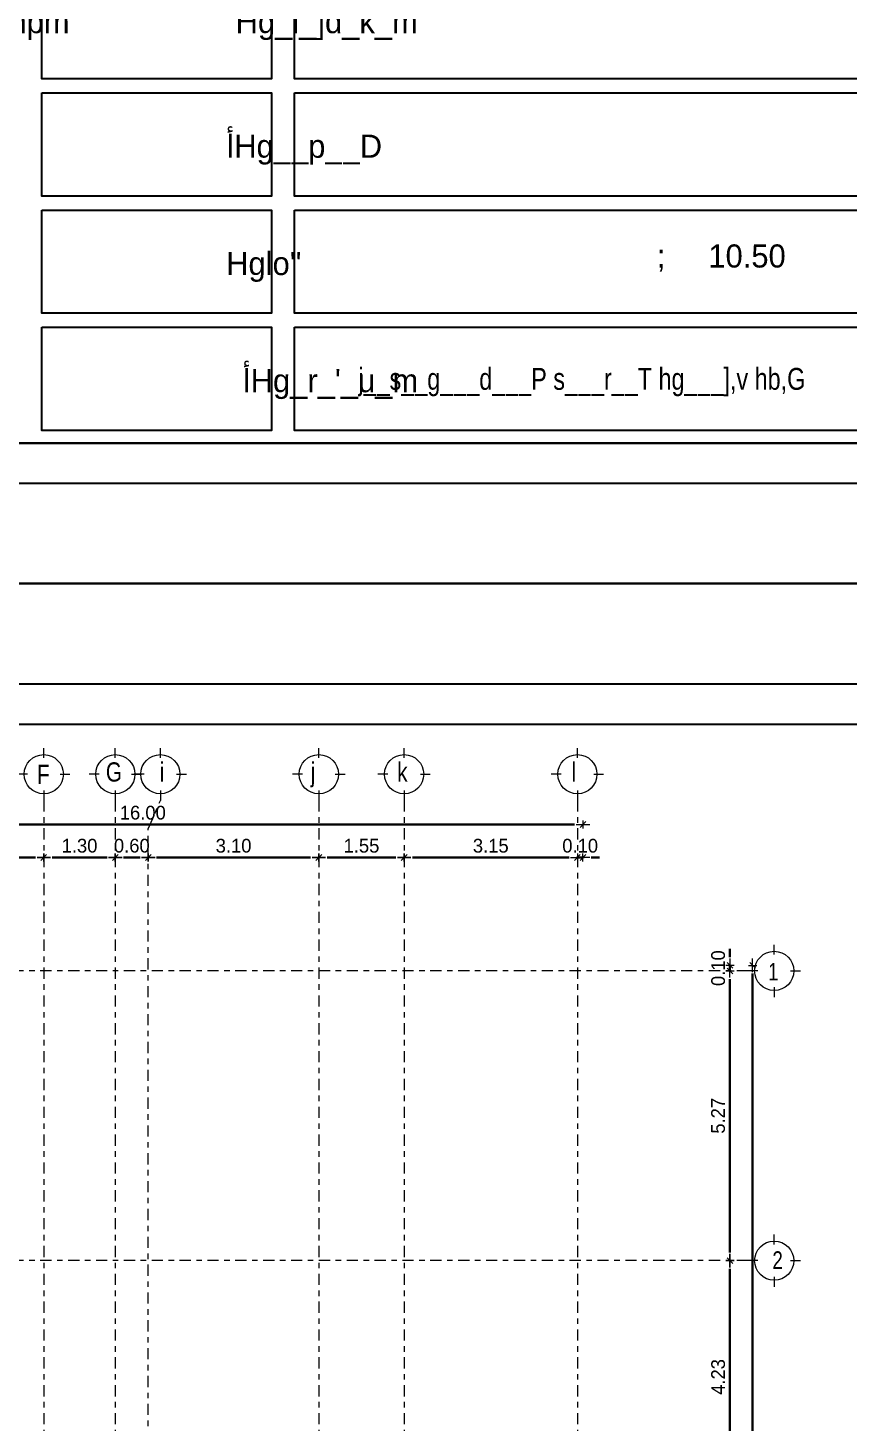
# Model space of a CAD drawing. Header units: inches. Extents: x -1583 to -1389, y -6910 to -6586.
# Drawn here: x -1443.11 to -1428.2, y -6871.47 to -6846.12 of the extents above; entities that cross this region are included whole.
import ezdxf
from ezdxf.enums import TextEntityAlignment as Align

# ---------------------------------------------------------------- set-up
doc = ezdxf.new("R2010")
doc.units = ezdxf.units.IN
doc.header["$MEASUREMENT"] = 0
doc.linetypes.add('CENTERX2', pattern=[101.6, 63.5, -12.7, 12.7, -12.7])
doc.linetypes.add('DASHDOTX2', pattern=[50.8, 25.4, -12.7, 0, -12.7])
for name, color, linetype in [('Axsis', 8, 'CENTERX2'), ('LAY', 1, 'Continuous'), ('xyz', 93, 'Continuous')]:
    doc.layers.add(name, color=color, linetype=linetype)
for name, color, linetype, lineweight in [('dime', 240, 'Continuous', 13), ('ejes', 134, 'Continuous', 15), ('F DIM IN', 147, 'Continuous', 5), ('stairs', 134, 'Continuous', 20), ('wall', 7, 'Continuous', 30)]:
    doc.layers.add(name, color=color, linetype=linetype, lineweight=lineweight)
doc.styles.add('A1', font='xarb.shx')
doc.styles.add('ARIAL', font='arialbd.ttf', dxfattribs={"width": 0.8, "height": 500})
doc.styles.add('SOSA', font='sosa.shx')
doc.styles.add('XARB', font='xarb.shx', dxfattribs={"height": 0.5})
doc.dimstyles.new('DIM-50', dxfattribs={"dimtxt": 0.25, "dimasz": 0.15, "dimexe": 0, "dimexo": 0, "dimgap": 0.05, "dimtad": 1, "dimzin": 0, "dimdsep": 46, "dimtxsty": 'SOSA', "dimblk1": 'DIM-TICK', "dimblk2": 'DIM-TICK', "dimsah": 1, "dimcen": 1, "dimse1": 1, "dimse2": 1, "dimclrd": 251, "dimclrt": 4, "dimadec": 0, "dimazin": 0, "dimtfac": 1.5, "dimtix": 1, "dimtmove": 0, "dimatfit": 0, "dimldrblk": 'DIM-TICK', "dimfxl": 1, "dimtolj": 1, "dimtzin": 0, "dimarcsym": 0})

# ---------------------------------------------------------------- blocks, each defined once
blk = doc.blocks.new('kalesh')
at = {"layer": 'Defpoints'}
blk.add_lwpolyline([(3940.958, 559.483), (3987.589, 559.483), (3987.589, 592.346), (3940.958, 592.346)], close=True, dxfattribs=at)
at = {"layer": 'xyz', "ltscale": 0.2}
for p, q in [((3943.179, 591.236), (3984.813, 591.236)), ((3943.253, 590.788), (3984.887, 590.788)), ((3984.813, 561.037), (3943.179, 561.037)), ((3984.813, 560.593), (3943.179, 560.593))]:
    blk.add_line(p, q, dxfattribs=at)
for points in [[(3958.197, 566.218), (3960.739, 566.218), (3960.739, 565.074), (3958.197, 565.074)], [(3960.994, 566.218), (3967.98, 566.218), (3967.98, 565.074), (3960.994, 565.074)], [(3958.197, 564.919), (3960.739, 564.919), (3960.739, 563.776), (3958.197, 563.776)], [(3960.994, 564.919), (3967.98, 564.919), (3967.98, 563.776), (3960.994, 563.776)], [(3958.197, 563.621), (3960.739, 563.621), (3960.739, 562.477), (3958.197, 562.477)], [(3960.994, 563.621), (3967.98, 563.621), (3967.98, 562.477), (3960.994, 562.477)], [(3958.197, 562.322), (3960.739, 562.322), (3960.739, 561.178), (3958.197, 561.178)], [(3960.994, 562.322), (3967.98, 562.322), (3967.98, 561.178), (3960.994, 561.178)]]:
    blk.add_lwpolyline(points, close=True, dxfattribs=at)
for points in [[(3983.966, 561.038), (3943.146, 561.038)], [(3943.179, 561.037), (3984.846, 561.038)]]:
    blk.add_lwpolyline(points, dxfattribs=at)
at = {"layer": 'wall', "style": 'A1'}
blk.add_text('أHgfhpm ', height=0.256, dxfattribs=at).set_placement((3957.215, 565.58, -0.351))
at = {"layer": 'wall', "color": 30, "true_color": 0xf8991e, "style": 'A1'}
for s, height, p in [('Hg_l_]d_k_m ', 0.25602, (3960.342, 565.58, -0.351)), ('أHg__p__D ', 0.256, (3960.237, 564.2, -0.351)), ("Hglo''", 0.256, (3960.237, 562.901, -0.351)), ("أHg_r_'_u_m ", 0.25602, (3960.419, 561.603, -0.351))]:
    blk.add_text(s, height=height, dxfattribs=at).set_placement(p)
at = {"layer": 'wall', "color": 0, "style": 'A1'}
blk.add_text(';     10.50', height=0.25602, dxfattribs=at).set_placement((3965.005, 562.984))
blk = doc.blocks.new('1215447849')
at = {"layer": 'F DIM IN', "color": 0}
for p, q in [((2873.41, -5903.636), (2873.41, -5903.456)), ((2873.114, -5903.932), (2872.934, -5903.932)), ((2873.706, -5903.932), (2873.886, -5903.932)), ((2873.41, -5904.228), (2873.41, -5904.408))]:
    blk.add_line(p, q, dxfattribs=at)
blk.add_circle((2873.41, -5903.932), 0.356, dxfattribs=at)
blk = doc.blocks.new('DIM-TICK')
for p, q in [((-0.82, 0), (0.82, 0)), ((-0.35, -0.35), (0.35, 0.35)), ((0, 0.5), (0, -0.5))]:
    blk.add_line(p, q)
blk = doc.blocks.new('*D16')
at = {"layer": 'Defpoints', "color": 0, "transparency": 16777216}
for p in [(-1791.42, -6597.133), (-1793.12, -6597.633), (-1791.42, -6597.665)]:
    blk.add_point(p, dxfattribs=at)
at = {"layer": 'dime', "color": 251, "lineweight": -2, "transparency": 16777216}
blk.add_line((-1792.97, -6597.133), (-1791.57, -6597.133), dxfattribs=at)
at = {"layer": 'dime', "color": 251, "lineweight": -2, "transparency": 16777216, "xscale": 0.15, "yscale": 0.15, "zscale": 0.15, "rotation": 180}
blk.add_blockref('DIM-TICK', (-1793.12, -6597.133), dxfattribs=at)
at = {"layer": 'dime', "color": 251, "lineweight": -2, "transparency": 16777216, "xscale": 0.15, "yscale": 0.15, "zscale": 0.15}
blk.add_blockref('DIM-TICK', (-1791.42, -6597.133), dxfattribs=at)
at = {"layer": 'dime', "color": 4, "transparency": 16777216, "insert": (-1792.27, -6596.919), "char_height": 0.25, "attachment_point": 5, "style": 'SOSA'}
blk.add_mtext('\\A1;1.70', dxfattribs=at)
blk = doc.blocks.new('*D17')
at = {"layer": 'Defpoints', "color": 0, "transparency": 16777216}
for p in [(-1790.12, -6597.133), (-1791.42, -6597.665), (-1790.12, -6597.656)]:
    blk.add_point(p, dxfattribs=at)
at = {"layer": 'dime', "color": 251, "lineweight": -2, "transparency": 16777216}
blk.add_line((-1791.27, -6597.133), (-1790.27, -6597.133), dxfattribs=at)
at = {"layer": 'dime', "color": 251, "lineweight": -2, "transparency": 16777216, "xscale": 0.15, "yscale": 0.15, "zscale": 0.15, "rotation": 180}
blk.add_blockref('DIM-TICK', (-1791.42, -6597.133), dxfattribs=at)
at = {"layer": 'dime', "color": 251, "lineweight": -2, "transparency": 16777216, "xscale": 0.15, "yscale": 0.15, "zscale": 0.15}
blk.add_blockref('DIM-TICK', (-1790.12, -6597.133), dxfattribs=at)
at = {"layer": 'dime', "color": 4, "transparency": 16777216, "insert": (-1790.77, -6596.92), "char_height": 0.25, "attachment_point": 5, "style": 'SOSA'}
blk.add_mtext('\\A1;1.30', dxfattribs=at)
blk = doc.blocks.new('*D18')
at = {"layer": 'Defpoints', "color": 0, "transparency": 16777216}
for p in [(-1789.52, -6597.133), (-1790.12, -6597.656), (-1789.52, -6597.656)]:
    blk.add_point(p, dxfattribs=at)
at = {"layer": 'dime', "color": 251, "lineweight": -2, "transparency": 16777216}
blk.add_line((-1789.97, -6597.133), (-1789.67, -6597.133), dxfattribs=at)
at = {"layer": 'dime', "color": 251, "lineweight": -2, "transparency": 16777216, "xscale": 0.15, "yscale": 0.15, "zscale": 0.15, "rotation": 180}
blk.add_blockref('DIM-TICK', (-1790.12, -6597.133), dxfattribs=at)
at = {"layer": 'dime', "color": 251, "lineweight": -2, "transparency": 16777216, "xscale": 0.15, "yscale": 0.15, "zscale": 0.15}
blk.add_blockref('DIM-TICK', (-1789.52, -6597.133), dxfattribs=at)
at = {"layer": 'dime', "color": 4, "transparency": 16777216, "insert": (-1789.82, -6596.919), "char_height": 0.25, "attachment_point": 5, "style": 'SOSA'}
blk.add_mtext('\\A1;0.60', dxfattribs=at)
blk = doc.blocks.new('*D19')
at = {"layer": 'Defpoints', "color": 0, "transparency": 16777216}
for p in [(-1786.42, -6597.133), (-1786.42, -6597.476), (-1789.52, -6597.656)]:
    blk.add_point(p, dxfattribs=at)
at = {"layer": 'dime', "color": 251, "lineweight": -2, "transparency": 16777216}
blk.add_line((-1789.37, -6597.133), (-1786.57, -6597.133), dxfattribs=at)
at = {"layer": 'dime', "color": 251, "lineweight": -2, "transparency": 16777216, "xscale": 0.15, "yscale": 0.15, "zscale": 0.15, "rotation": 180}
blk.add_blockref('DIM-TICK', (-1789.52, -6597.133), dxfattribs=at)
at = {"layer": 'dime', "color": 251, "lineweight": -2, "transparency": 16777216, "xscale": 0.15, "yscale": 0.15, "zscale": 0.15}
blk.add_blockref('DIM-TICK', (-1786.42, -6597.133), dxfattribs=at)
at = {"layer": 'dime', "color": 4, "transparency": 16777216, "insert": (-1787.97, -6596.92), "char_height": 0.25, "attachment_point": 5, "style": 'SOSA'}
blk.add_mtext('\\A1;3.10', dxfattribs=at)
blk = doc.blocks.new('*D20')
at = {"layer": 'Defpoints', "color": 0, "transparency": 16777216}
for p in [(-1784.87, -6597.133), (-1786.42, -6597.476), (-1784.87, -6597.476)]:
    blk.add_point(p, dxfattribs=at)
at = {"layer": 'dime', "color": 251, "lineweight": -2, "transparency": 16777216}
blk.add_line((-1786.27, -6597.133), (-1785.02, -6597.133), dxfattribs=at)
at = {"layer": 'dime', "color": 251, "lineweight": -2, "transparency": 16777216, "xscale": 0.15, "yscale": 0.15, "zscale": 0.15, "rotation": 180}
blk.add_blockref('DIM-TICK', (-1786.42, -6597.133), dxfattribs=at)
at = {"layer": 'dime', "color": 251, "lineweight": -2, "transparency": 16777216, "xscale": 0.15, "yscale": 0.15, "zscale": 0.15}
blk.add_blockref('DIM-TICK', (-1784.87, -6597.133), dxfattribs=at)
at = {"layer": 'dime', "color": 4, "transparency": 16777216, "insert": (-1785.645, -6596.92), "char_height": 0.25, "attachment_point": 5, "style": 'SOSA'}
blk.add_mtext('\\A1;1.55', dxfattribs=at)
blk = doc.blocks.new('*D21')
at = {"layer": 'Defpoints', "color": 0, "transparency": 16777216}
for p in [(-1781.72, -6597.133), (-1784.87, -6597.476), (-1781.72, -6597.627)]:
    blk.add_point(p, dxfattribs=at)
at = {"layer": 'dime', "color": 251, "lineweight": -2, "transparency": 16777216}
blk.add_line((-1784.72, -6597.133), (-1781.87, -6597.133), dxfattribs=at)
at = {"layer": 'dime', "color": 251, "lineweight": -2, "transparency": 16777216, "xscale": 0.15, "yscale": 0.15, "zscale": 0.15, "rotation": 180}
blk.add_blockref('DIM-TICK', (-1784.87, -6597.133), dxfattribs=at)
at = {"layer": 'dime', "color": 251, "lineweight": -2, "transparency": 16777216, "xscale": 0.15, "yscale": 0.15, "zscale": 0.15}
blk.add_blockref('DIM-TICK', (-1781.72, -6597.133), dxfattribs=at)
at = {"layer": 'dime', "color": 4, "transparency": 16777216, "insert": (-1783.295, -6596.92), "char_height": 0.25, "attachment_point": 5, "style": 'SOSA'}
blk.add_mtext('\\A1;3.15', dxfattribs=at)
blk = doc.blocks.new('*D22')
at = {"layer": 'Defpoints', "color": 0, "transparency": 16777216}
for p in [(-1781.62, -6597.133), (-1781.72, -6597.627), (-1781.62, -6602.095)]:
    blk.add_point(p, dxfattribs=at)
at = {"layer": 'dime', "color": 251, "lineweight": -2, "transparency": 16777216}
for p, q in [((-1781.87, -6597.133), (-1782.02, -6597.133)), ((-1781.72, -6597.133), (-1781.62, -6597.133)), ((-1781.47, -6597.133), (-1781.32, -6597.133))]:
    blk.add_line(p, q, dxfattribs=at)
at = {"layer": 'dime', "color": 251, "lineweight": -2, "transparency": 16777216, "xscale": 0.15, "yscale": 0.15, "zscale": 0.15}
blk.add_blockref('DIM-TICK', (-1781.72, -6597.133), dxfattribs=at)
at = {"layer": 'dime', "color": 251, "lineweight": -2, "transparency": 16777216, "xscale": 0.15, "yscale": 0.15, "zscale": 0.15, "rotation": 180}
blk.add_blockref('DIM-TICK', (-1781.62, -6597.133), dxfattribs=at)
at = {"layer": 'dime', "color": 4, "transparency": 16777216, "insert": (-1781.67, -6596.92), "char_height": 0.25, "attachment_point": 5, "style": 'SOSA'}
blk.add_mtext('\\A1;0.10', dxfattribs=at)
blk = doc.blocks.new('*D23')
at = {"layer": 'Defpoints', "color": 0, "transparency": 16777216}
for p in [(-1781.62, -6596.532), (-1797.62, -6599.095), (-1781.62, -6621.495)]:
    blk.add_point(p, dxfattribs=at)
at = {"layer": 'dime', "color": 251, "lineweight": -2, "transparency": 16777216}
blk.add_line((-1797.47, -6596.532), (-1781.77, -6596.532), dxfattribs=at)
at = {"layer": 'dime', "color": 251, "lineweight": -2, "transparency": 16777216, "xscale": 0.15, "yscale": 0.15, "zscale": 0.15, "rotation": 180}
blk.add_blockref('DIM-TICK', (-1797.62, -6596.532), dxfattribs=at)
at = {"layer": 'dime', "color": 251, "lineweight": -2, "transparency": 16777216, "xscale": 0.15, "yscale": 0.15, "zscale": 0.15}
blk.add_blockref('DIM-TICK', (-1781.62, -6596.532), dxfattribs=at)
at = {"layer": 'dime', "color": 4, "transparency": 16777216, "insert": (-1789.62, -6596.319), "char_height": 0.25, "attachment_point": 5, "style": 'SOSA'}
blk.add_mtext('\\A1;16.00', dxfattribs=at)
blk = doc.blocks.new('*D62')
at = {"layer": 'Defpoints', "color": 0, "transparency": 16777216}
for p in [(-1779.701, -6604.465), (-1778.948, -6604.465), (-1779.696, -6608.695)]:
    blk.add_point(p, dxfattribs=at)
at = {"layer": 'dime', "color": 251, "lineweight": -2, "transparency": 16777216}
blk.add_line((-1778.948, -6608.545), (-1778.948, -6604.615), dxfattribs=at)
at = {"layer": 'dime', "color": 251, "lineweight": -2, "transparency": 16777216, "xscale": 0.15, "yscale": 0.15, "zscale": 0.15}
for p, rotation in [((-1778.948, -6604.465), 90), ((-1778.948, -6608.695), 270)]:
    blk.add_blockref('DIM-TICK', p, dxfattribs=dict(at, rotation=rotation))
at = {"layer": 'dime', "color": 4, "transparency": 16777216, "insert": (-1779.161, -6606.58), "char_height": 0.25, "attachment_point": 5, "rotation": 90, "style": 'SOSA'}
blk.add_mtext('\\A1;4.23', dxfattribs=at)
blk = doc.blocks.new('*D63')
at = {"layer": 'Defpoints', "color": 0, "transparency": 16777216}
for p in [(-1780.225, -6599.195), (-1778.948, -6599.195), (-1779.701, -6604.465)]:
    blk.add_point(p, dxfattribs=at)
at = {"layer": 'dime', "color": 251, "lineweight": -2, "transparency": 16777216}
blk.add_line((-1778.948, -6604.315), (-1778.948, -6599.345), dxfattribs=at)
at = {"layer": 'dime', "color": 251, "lineweight": -2, "transparency": 16777216, "xscale": 0.15, "yscale": 0.15, "zscale": 0.15}
for p, rotation in [((-1778.948, -6599.195), 90), ((-1778.948, -6604.465), 270)]:
    blk.add_blockref('DIM-TICK', p, dxfattribs=dict(at, rotation=rotation))
at = {"layer": 'dime', "color": 4, "transparency": 16777216, "insert": (-1779.162, -6601.83), "char_height": 0.25, "attachment_point": 5, "rotation": 90, "style": 'SOSA'}
blk.add_mtext('\\A1;5.27', dxfattribs=at)
blk = doc.blocks.new('*D64')
at = {"layer": 'Defpoints', "color": 0, "transparency": 16777216}
for p in [(-1793.02, -6599.095), (-1778.948, -6599.095), (-1780.225, -6599.195)]:
    blk.add_point(p, dxfattribs=at)
at = {"layer": 'dime', "color": 251, "lineweight": -2, "transparency": 16777216}
for p, q in [((-1778.948, -6598.945), (-1778.948, -6598.795)), ((-1778.948, -6599.195), (-1778.948, -6599.095)), ((-1778.948, -6599.345), (-1778.948, -6599.495))]:
    blk.add_line(p, q, dxfattribs=at)
at = {"layer": 'dime', "color": 251, "lineweight": -2, "transparency": 16777216, "xscale": 0.15, "yscale": 0.15, "zscale": 0.15}
for p, rotation in [((-1778.948, -6599.095), 270), ((-1778.948, -6599.195), 90)]:
    blk.add_blockref('DIM-TICK', p, dxfattribs=dict(at, rotation=rotation))
at = {"layer": 'dime', "color": 4, "transparency": 16777216, "insert": (-1779.161, -6599.145), "char_height": 0.25, "attachment_point": 5, "rotation": 90, "style": 'SOSA'}
blk.add_mtext('\\A1;0.10', dxfattribs=at)
blk = doc.blocks.new('*D65')
at = {"layer": 'Defpoints', "color": 0, "transparency": 16777216}
for p in [(-1793.02, -6599.095), (-1793.02, -6629.095), (-1778.535, -6629.095)]:
    blk.add_point(p, dxfattribs=at)
at = {"layer": 'dime', "color": 251, "lineweight": -2, "transparency": 16777216}
blk.add_line((-1778.535, -6599.245), (-1778.535, -6628.945), dxfattribs=at)
at = {"layer": 'dime', "color": 251, "lineweight": -2, "transparency": 16777216, "xscale": 0.15, "yscale": 0.15, "zscale": 0.15}
for p, rotation in [((-1778.535, -6599.095), 90), ((-1778.535, -6629.095), 270)]:
    blk.add_blockref('DIM-TICK', p, dxfattribs=dict(at, rotation=rotation))
at = {"layer": 'dime', "color": 4, "transparency": 16777216, "insert": (-1778.749, -6614.095), "char_height": 0.25, "attachment_point": 5, "rotation": 90, "style": 'SOSA'}
blk.add_mtext('\\A1;30.00', dxfattribs=at)
blk = doc.blocks.new('25698555')
at = {"layer": 'Axsis', "color": 251, "linetype": 'DASHDOTX2', "lineweight": 5, "ltscale": 0.008, "true_color": 0x636466}
for p, q in [((-1791.42, -6596.095), (-1791.42, -6632.095)), ((-1790.12, -6596.095), (-1790.12, -6632.095)), ((-1786.42, -6596.095), (-1786.42, -6632.095)), ((-1784.87, -6596.095), (-1784.87, -6632.095)), ((-1781.72, -6596.095), (-1781.72, -6632.095)), ((-1778.62, -6599.195), (-1800.62, -6599.195)), ((-1778.62, -6604.465), (-1800.62, -6604.465))]:
    blk.add_line(p, q, dxfattribs=at)
blk.add_lwpolyline([(-1789.301, -6632.095), (-1789.52, -6631.579), (-1789.52, -6596.611), (-1789.301, -6596.095)], dxfattribs=at)
at = {"layer": 'wall', "color": 116, "true_color": 0x136734}
for p in [(-4664.83, -691.686), (-4663.53, -691.686), (-4662.711, -691.686), (-4659.83, -691.686), (-4658.28, -691.686), (-4655.13, -691.686)]:
    blk.add_blockref('1215447849', p, dxfattribs=at)
at = {"layer": 'wall', "color": 116, "true_color": 0x136734, "rotation": 270}
for p in [(4125.789, -3725.785), (4125.789, -3731.055)]:
    blk.add_blockref('1215447849', p, dxfattribs=at)
at = {"layer": 'ejes', "color": 116, "ltscale": 0.05, "true_color": 0x136734, "style": 'ARIAL'}
for s, insert, char_height, width, attachment_point in [('{\\fBankGothic Md BT|b0|i0|c0|p34;F}', (-1791.542, -6595.446), 0.35, 0.37193, 1), ('{\\fBankGothic Md BT|b0|i0|c0|p34;G}', (-1790.291, -6595.402), 0.35, 0.37193, 1), ('{\\fBankGothic Md BT|b0|i0|c0|p34;i}', (-1789.313, -6595.402), 0.35, 0.37193, 1), ('{\\fBankGothic Md BT|b0|i0|c0|p34;j}', (-1786.568, -6595.402), 0.35, 0.37193, 1), ('{\\fBankGothic Md BT|b0|i0|c0|p34;k}', (-1784.995, -6595.402), 0.35, 0.37193, 1), ('{\\fBankGothic Md BT|b0|i0|c0|p34;l}', (-1781.828, -6595.402), 0.35, 0.37193, 1), ('{\\fBankGothic Md BT|b0|i0|c0|p34;1}', (-1778.064, -6599.369), 0.3185, 0.33846, 9), ('{\\fBankGothic Md BT|b0|i0|c0|p34;2}', (-1777.986, -6604.614), 0.3185, 0.33846, 9)]:
    blk.add_mtext(s, dxfattribs=dict(at, insert=insert, char_height=char_height, width=width, attachment_point=attachment_point))
at = {"layer": 'dime', "color": 1}
for base, p1, p2, picture, middle in [((-1912.054, -6597.133), (-1781.72, -6597.627), (-1912.054, -6595.389), '*D22', (-1781.67, -6596.92)), ((-1791.42, -6597.133), (-1793.12, -6597.633), (-1791.42, -6597.665), '*D16', (-1792.27, -6596.919)), ((-1790.12, -6597.133), (-1791.42, -6597.665), (-1790.12, -6597.656), '*D17', (-1790.77, -6596.92)), ((-1789.52, -6597.133), (-1790.12, -6597.656), (-1789.52, -6597.656), '*D18', (-1789.82, -6596.919)), ((-1786.42, -6597.133), (-1789.52, -6597.656), (-1786.42, -6597.476), '*D19', (-1787.97, -6596.92)), ((-1784.87, -6597.133), (-1786.42, -6597.476), (-1784.87, -6597.476), '*D20', (-1785.645, -6596.92)), ((-1781.72, -6597.133), (-1784.87, -6597.476), (-1781.72, -6597.627), '*D21', (-1783.295, -6596.92))]:
    dim = blk.add_linear_dim(base=base, p1=p1, p2=p2, dimstyle='DIM-50', override={"dimtmove": 1}, dxfattribs=at)
    dim.commit()
    dim.dimension.update_dxf_attribs({"geometry": picture, "text_midpoint": middle})
dim = blk.add_linear_dim(base=(-1781.62, -6596.532), p1=(-1797.62, -6599.095), p2=(-1781.62, -6621.495), dimstyle='DIM-50', dxfattribs=at)
dim.commit()
dim.dimension.update_dxf_attribs({"geometry": '*D23', "text_midpoint": (-1789.62, -6596.319)})
for base, p1, p2, picture, middle in [((-1778.948, -6599.095), (-1780.225, -6599.195), (-1793.02, -6599.095), '*D64', (-1779.161, -6599.145)), ((-1778.948, -6599.195), (-1779.701, -6604.465), (-1780.225, -6599.195), '*D63', (-1779.162, -6601.83)), ((-1778.948, -6604.465), (-1779.696, -6608.695), (-1779.701, -6604.465), '*D62', (-1779.161, -6606.58))]:
    dim = blk.add_linear_dim(base=base, p1=p1, p2=p2, angle=90, dimstyle='DIM-50', override={"dimtmove": 1}, dxfattribs=at)
    dim.commit()
    dim.dimension.update_dxf_attribs({"geometry": picture, "text_midpoint": middle})
dim = blk.add_linear_dim(base=(-1778.535, -6622.389), p1=(-1793.02, -6599.095), p2=(-1923.454, -6622.389), angle=90, dimstyle='DIM-50', dxfattribs=at)
dim.commit()
dim.dimension.update_dxf_attribs({"geometry": '*D65', "text_midpoint": (-1778.749, -6614.095)})

msp = doc.modelspace()

# ---------------------------------------------------------------- block references
at = {"xscale": 1.641842369206237, "yscale": 1.641842369206237, "zscale": 1.641842369206237}
for p in [(-7941.588, -7774.806), (-7941.588, -7828.763)]:
    msp.add_blockref('kalesh', p, dxfattribs=at)
at = {"layer": 'stairs', "lineweight": 30, "ltscale": 0.2}
msp.add_blockref('25698555', (348.602, -264.072), dxfattribs=at)

# ---------------------------------------------------------------- texts
at = {"layer": 'LAY', "color": 0, "style": 'XARB', "width": 0.8}
msp.add_text('j__s__g___d___P s___r__T hg___],v hb,G', height=0.39704, dxfattribs=at).set_placement((-1433.037, -6852.5), align=Align.MIDDLE_CENTER)

doc.saveas('drawing.dxf')
